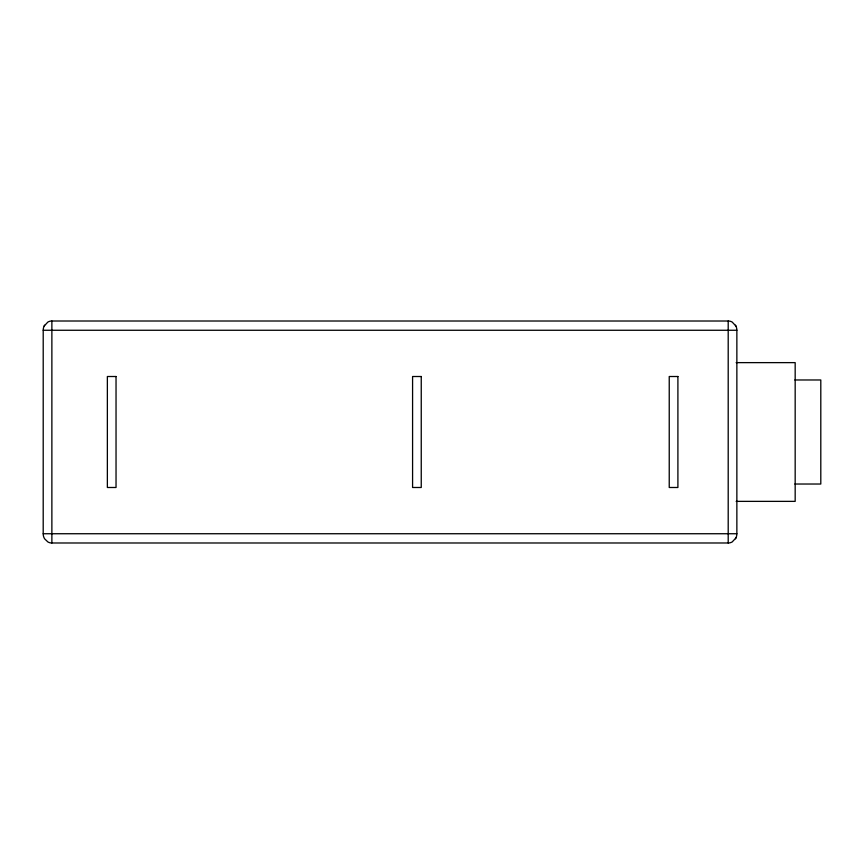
<?xml version="1.0" encoding="UTF-8"?>
<svg xmlns="http://www.w3.org/2000/svg" width="864" height="864" viewBox="0 0 864 864"><rect width="100%" height="100%" fill="white"/><g stroke="black" fill="none" stroke-linecap="round" stroke-linejoin="round"><path stroke-width="1.3" d="M44.172 326.02L47.887 322.045A8.24 8.24 0 0 1 51.872 321.008L728.201 321.019A8.24 8.24 0 0 1 732.175 322.045L735.901 326.02M44.604 325.199A9.698 9.698 0 0 0 43.211 330.264L43.2 533.736A9.698 9.698 0 0 0 44.604 538.801L47.887 541.955A8.24 8.24 0 0 0 51.872 542.992L728.201 542.981A8.24 8.24 0 0 0 732.175 541.955L735.901 537.98M43.2 330.264L736.862 330.264L736.862 533.736A9.698 9.698 0 0 1 735.458 538.801M736.16 362.632L795.172 362.632L795.172 501.368L736.16 501.368M794.891 379.976L820.8 379.976L820.8 484.024L794.891 484.024M43.2 533.736L736.862 533.736M728.201 321.019L728.201 542.981M51.872 321.019L51.872 542.981M735.458 325.199A9.698 9.698 0 0 1 736.862 330.264M116.035 376.51L107.363 376.51L107.363 487.49L116.035 487.49L116.035 376.51M421.243 376.51L412.582 376.51L412.582 487.49L421.243 487.49L421.243 376.51M677.905 376.51L669.233 376.51L669.233 487.49L677.905 487.49L677.905 376.51"/></g></svg>
